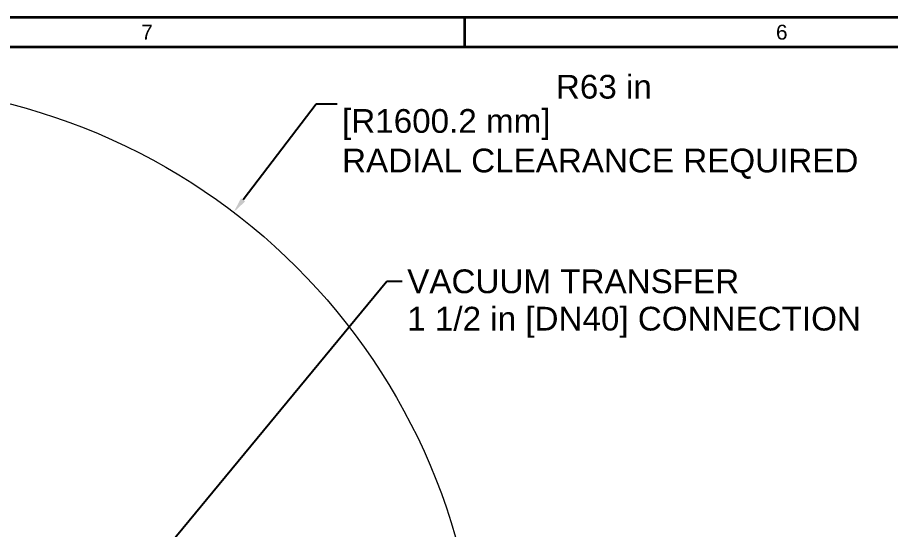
# Model space of a CAD drawing. Header units: inches. Extents: x 20 to 536, y 8 to 344.
# Drawn here: x 103.1 to 191.3, y 292.2 to 344 of the extents above; entities that cross this region are included whole.
import ezdxf

# ---------------------------------------------------------------- set-up
doc = ezdxf.new("R2010")
doc.units = ezdxf.units.IN
doc.header["$LTSCALE"] = 16
doc.header["$MEASUREMENT"] = 0
doc.layers.get('0').update_dxf_attribs({"lineweight": 25})
for name, color, linetype, lineweight in [('Border', 7, 'Continuous', 35), ('Dimension (ANSI)', 7, 'Continuous', 25), ('Symbol (ANSI)', 7, 'Continuous', 25), ('Visible', 7, 'Continuous', 18)]:
    doc.layers.add(name, color=color, linetype=linetype, lineweight=lineweight)
doc.styles.add('MEMCOR Medium', font='arial.ttf')
doc.styles.add('Standard A-B-C', font='arial.ttf')
doc.dimstyles.new('Default (ANSI)', dxfattribs={"dimscale": 16, "dimtxt": 0.15, "dimasz": 0.098425, "dimexe": 0.125, "dimexo": 0.0625, "dimgap": 0.031496, "dimtad": 0, "dimtih": 1, "dimtoh": 1, "dimdec": 4, "dimrnd": 1e-08, "dimzin": 3, "dimdsep": 46, "dimlunit": 5, "dimtxsty": 'MEMCOR Medium', "dimcen": 0.09, "dimdle": 0.393701, "dimclrd": 256, "dimclre": 256, "dimclrt": 256, "dimadec": 0, "dimazin": 1, "dimtfac": 0.8, "dimtofl": 0, "dimtmove": 0, "dimatfit": 3, "dimfxl": 1, "dimfrac": 1, "dimtolj": 1, "dimtzin": 4, "dimlwd": -1, "dimlwe": -1, "dimarcsym": 0})
doc.dimstyles.new('Default (ANSI)$7', dxfattribs={"dimscale": 16, "dimtxt": 0.15, "dimasz": 0.098425, "dimexe": 0.125, "dimexo": 0.0625, "dimgap": 0.031496, "dimtad": 0, "dimtih": 1, "dimtoh": 1, "dimdec": 4, "dimrnd": 1e-08, "dimzin": 3, "dimdsep": 46, "dimlunit": 5, "dimtxsty": 'MEMCOR Medium', "dimcen": 0.09, "dimdle": 0.393701, "dimclrd": 256, "dimclre": 256, "dimclrt": 256, "dimadec": 0, "dimazin": 1, "dimtfac": 0.8, "dimtofl": 0, "dimtmove": 0, "dimatfit": 3, "dimfxl": 1, "dimfrac": 1, "dimtolj": 1, "dimtzin": 4, "dimlwd": -1, "dimlwe": -1, "dimarcsym": 0})

# ---------------------------------------------------------------- blocks, each defined once
blk = doc.blocks.new('Borders 22x34_D')
at = {"layer": 'Border'}
for p, q in [((33.5, 21.5), (1.25, 21.5)), ((9.2656, 21.5), (9.2656, 21.3125)), ((33.3125, 21.3125), (1.25, 21.3125))]:
    blk.add_line(p, q, dxfattribs=at)
at = {"layer": 'Border', "char_height": 0.094, "attachment_point": 5, "style": 'Standard A-B-C'}
for s, insert in [('\\fArial|b0|i0;{\\H0.0940;7}', (7.2617, 21.4069)), ('\\fArial|b0|i0;{\\H0.0940;6}', (11.2695, 21.4062))]:
    blk.add_mtext(s, dxfattribs=dict(at, insert=insert))
blk = doc.blocks.new('*D26')
at = {"layer": 'Defpoints', "color": 0, "transparency": 16777216}
for p in [(124.939, 324.302), (86.746, 274.2)]:
    blk.add_point(p, dxfattribs=at)
at = {"layer": 'Dimension (ANSI)', "transparency": 16777216}
for p, q in [((133.276, 335.238), (125.894, 325.555)), ((135.392, 335.238), (133.276, 335.238))]:
    blk.add_line(p, q, dxfattribs=at)
blk.add_solid([(125.685, 325.714), (126.103, 325.396), (124.939, 324.302)], dxfattribs=at)
at = {"layer": 'Dimension (ANSI)', "transparency": 16777216, "char_height": 2.4, "attachment_point": 1, "style": 'MEMCOR Medium'}
for s, insert in [('\\A1; \\fArial|b0|i0;R63 in', (156.562, 338.195)), ('\\A1;[R1600.2 mm]{\\P\\fArial|b0|i0;RADIAL CLEARANCE REQUIRED}', (135.896, 334.734))]:
    blk.add_mtext(s, dxfattribs=dict(at, insert=insert))

msp = doc.modelspace()

# ---------------------------------------------------------------- linework, layer by layer
at = {"layer": 'Visible', "linetype": 'Continuous', "lineweight": 18}
msp.add_circle((86.745878, 274.199595), 63, dxfattribs=at)

# ---------------------------------------------------------------- block references
at = {"xscale": 16, "yscale": 16, "zscale": 16}
msp.add_blockref('Borders 22x34_D', (0, 0), dxfattribs=at)

# ---------------------------------------------------------------- texts
at = {"layer": 'Symbol (ANSI)', "insert": (142.479567, 318.518616), "char_height": 2.40000008, "width": 45.83414934, "attachment_point": 1, "line_spacing_factor": 0.944221, "style": 'MEMCOR Medium'}
msp.add_mtext('\\fArial|b0|i0;VACUUM TRANSFER \\P\\fArial|b0|i0;1 1/2 in [DN40] CONNECTION', dxfattribs=at)

# ---------------------------------------------------------------- dimensions: what is measured, and where the dimension line sits
at = {"layer": 'Dimension (ANSI)'}
dim = msp.add_radius_dim(center=(86.745878, 274.199595), mpoint=(124.939168, 324.302216), text=' \\fArial|b0|i0;<> in\\X[R1600.2 mm]{\\P\\fArial|b0|i0;RADIAL CLEARANCE REQUIRED}', dimstyle='Default (ANSI)', override={"dimgap": 0.031496, "dimdec": 4, "dimlfac": 1, "dimpost": '', "dimcen": 0, "dimtol": 0, "dimlim": 0, "dimtp": 0, "dimtm": 0, "dimtdec": 2, "dimtvp": -0.333333}, dxfattribs=at)
dim.commit()
dim.dimension.update_dxf_attribs({"geometry": '*D26', "text_midpoint": (161.758411, 335.238201), "dimtype": 164})

# ---------------------------------------------------------------- leaders
at = {"layer": 'Symbol (ANSI)', "annotation_type": 0, "has_hookline": 1, "hookline_direction": 0, "text_width": 45.193999}
msp.add_leader([(97.986219, 265.899949), (140.400827, 317.318616), (141.97563, 317.318616)], dimstyle='Default (ANSI)$7', override={"dimtad": 0}, dxfattribs=at)

doc.saveas('drawing.dxf')
